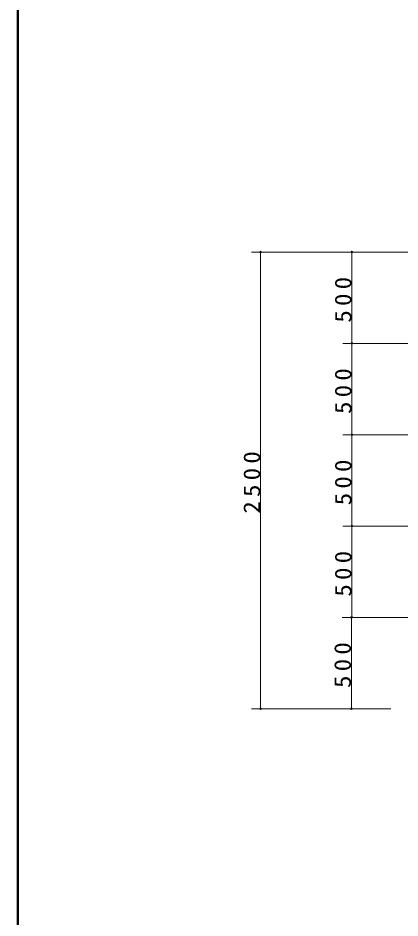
# Model space of a CAD drawing. Units: millimetres at full size. Extents: x -19540 to 0, y -2746 to 13350.
# Drawn here: x -19250 to -17158, y 1913 to 6840 of the extents above; entities that cross this region are included whole.
import ezdxf

# ---------------------------------------------------------------- set-up
doc = ezdxf.new("R2010")
doc.units = ezdxf.units.MM
doc.layers.add('A3図枠', color=7, linetype='Continuous', lineweight=25)
doc.layers.add('補助', color=2, linetype='Continuous', lineweight=13)
doc.styles.add('ＭＳ ゴシック', font='')
doc.styles.get('ＭＳ ゴシック').set_extended_font_data('MS Gothic')

# ---------------------------------------------------------------- blocks, each defined once
blk = doc.blocks.new('dimension_origin')
at = {"color": 0, "linetype": 'Continuous', "lineweight": -2}
blk.add_circle((0, 0), 1.25, dxfattribs=at)

msp = doc.modelspace()

# ---------------------------------------------------------------- linework, layer by layer
at = {"layer": 'A3図枠', "lineweight": 50}
msp.add_line((-19250, 13350), (-19250, 0), dxfattribs=at)
at = {"layer": '補助'}
for p, q in [((-16493.969, 5559.122), (-17971.169, 5559.122)), ((-17921.169, 3059.123), (-17921.169, 5559.122)), ((-16493.969, 5559.122), (-17471.169, 5559.122)), ((-17421.169, 5059.122), (-17421.169, 5559.122)), ((-16493.969, 5059.122), (-17471.169, 5059.122)), ((-16493.969, 5059.122), (-17471.169, 5059.122)), ((-17421.169, 4559.122), (-17421.169, 5059.122)), ((-16993.969, 4559.122), (-17471.169, 4559.122)), ((-16993.969, 4559.122), (-17471.169, 4559.122)), ((-17421.169, 4059.123), (-17421.169, 4559.122)), ((-16993.969, 4059.123), (-17471.169, 4059.123)), ((-16993.969, 4059.123), (-17471.169, 4059.123)), ((-17421.169, 3559.123), (-17421.169, 4059.123)), ((-16993.969, 3559.123), (-17473.911, 3559.123)), ((-16993.969, 3559.123), (-17471.169, 3559.123)), ((-17423.911, 3059.123), (-17423.911, 3559.123)), ((-17207.569, 3059.123), (-17971.169, 3059.123)), ((-17207.569, 3059.123), (-17473.911, 3059.123))]:
    msp.add_line(p, q, dxfattribs=at)

# ---------------------------------------------------------------- block references
at = {"layer": '補助', "xscale": 3.33, "yscale": 3.33}
for p, rotation in [((-17921.169, 5559.122), 270), ((-17421.169, 5559.122), 270), ((-17421.169, 5059.122), 90), ((-17421.169, 5059.122), 270), ((-17421.169, 4559.122), 90), ((-17421.169, 4559.122), 270), ((-17421.169, 4059.123), 90), ((-17421.169, 4059.123), 270), ((-17423.911, 3559.123), 270), ((-17421.169, 3559.123), 90), ((-17921.169, 3059.123), 90), ((-17423.911, 3059.123), 90)]:
    msp.add_blockref('dimension_origin', p, dxfattribs=dict(at, rotation=rotation))

# ---------------------------------------------------------------- texts
at = {"layer": '補助', "char_height": 91.64, "attachment_point": 8, "rotation": 90, "style": 'ＭＳ ゴシック'}
for s, insert in [('\\T1.33;\\W1.1;500', (-17422.169, 5309.122)), ('\\T1.33;\\W1.1;500', (-17422.169, 4809.122)), ('\\T1.33;\\W1.1;2500', (-17922.169, 4309.123)), ('\\T1.33;\\W1.1;500', (-17422.169, 4309.123)), ('\\T1.33;\\W1.1;500', (-17422.169, 3809.123)), ('\\T1.33;\\W1.1;500', (-17424.911, 3309.123))]:
    msp.add_mtext(s, dxfattribs=dict(at, insert=insert))

doc.saveas('drawing.dxf')
